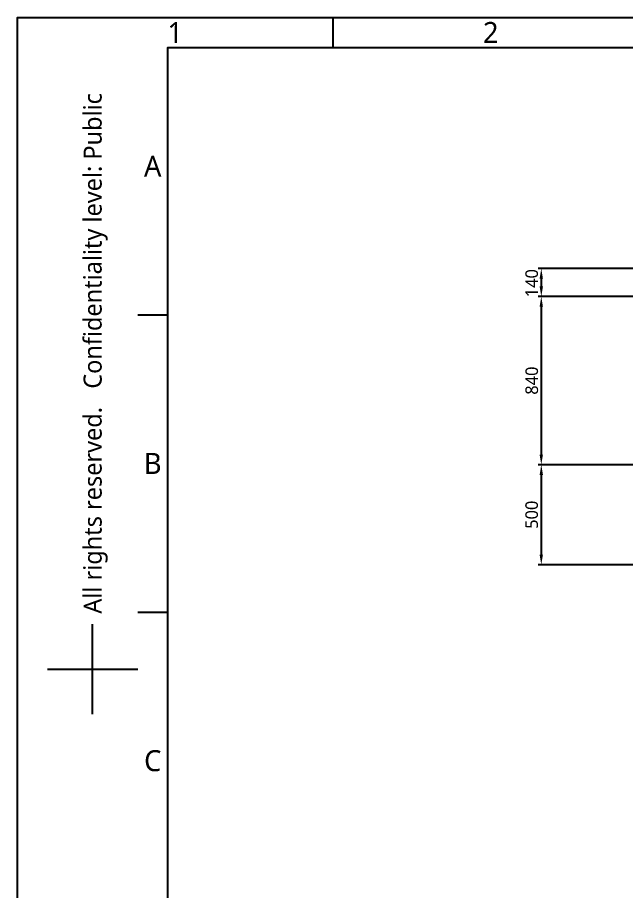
# Model space of a CAD drawing. Header units: millimetres. Extents: x 5828 to 7155, y 123 to 421.
# Drawn here: x 6735 to 6836.4, y 275.1 to 420.6 of the extents above; entities that cross this region are included whole.
import ezdxf
from ezdxf.enums import TextEntityAlignment as Align

# ---------------------------------------------------------------- set-up
doc = ezdxf.new("R2010")
doc.units = ezdxf.units.MM
for name, color, linetype in [('多重引线', 7, 'Continuous'), ('尺寸标注', 7, 'Continuous'), ('模板', 7, 'Continuous')]:
    doc.layers.add(name, color=color, linetype=linetype)
doc.styles.add('微软雅黑', font='msyh.ttc', dxfattribs={"height": 2})
doc.dimstyles.new('尺寸标注_1_30比例', dxfattribs={"dimtxt": 2.1, "dimasz": 1.7, "dimexe": 0.5, "dimexo": 0.4, "dimgap": 0.5, "dimtad": 1, "dimdec": 1, "dimlfac": 30, "dimdsep": 46, "dimtxsty": '微软雅黑', "dimcen": 0.09, "dimadec": 0, "dimazin": 0, "dimtp": 0.01, "dimtm": 0.01, "dimtfac": 1, "dimtdec": 1, "dimtofl": 0, "dimtmove": 0, "dimatfit": 3, "dimfxl": 1, "dimtolj": 1, "dimarcsym": 0})

# ---------------------------------------------------------------- blocks, each defined once
blk = doc.blocks.new('图纸页')
at = {"layer": '模板', "color": 2}
for p, q in [((6336.16, 420.62), (6336.16, 415.62)), ((6303.66, 371.12), (6308.66, 371.12)), ((6303.66, 321.62), (6308.66, 321.62)), ((6296.16, 304.62), (6296.16, 319.62)), ((6288.66, 312.12), (6303.66, 312.12))]:
    blk.add_line(p, q, dxfattribs=at)
for points in [[(6283.66, 123.62), (6283.66, 420.62), (6703.66, 420.62), (6703.66, 123.62)], [(6308.66, 128.62), (6308.66, 415.62), (6698.66, 415.62), (6698.66, 128.62)]]:
    blk.add_lwpolyline(points, close=True, dxfattribs=at)
at = {"layer": '模板', "color": 2, "style": '微软雅黑'}
for s, p in [('1', (6309.91, 418.12)), ('2', (6362.41, 418.12)), ('A', (6306.16, 395.87)), ('B', (6306.16, 346.37)), ('C', (6306.16, 296.87))]:
    blk.add_text(s, height=3.5, dxfattribs=at).set_placement(p, align=Align.MIDDLE_CENTER)
blk.add_text('All rights reserved.   Confidentiality level: Public', height=3, rotation=90, dxfattribs=at).set_placement((6296.16, 364.69), align=Align.MIDDLE_CENTER)
for tag, height, p in [('编号', 4, (6669.32, 150.51)), ('当前页', 1.67, (6668.11, 141.19)), ('总页数', 1.67, (6673.32, 141.19)), ('比例', 1.67, (6628.66, 133.62))]:
    blk.add_attdef(tag, text='', height=height, dxfattribs=at).set_placement(p, align=Align.MIDDLE)
blk = doc.blocks.new('*D1095')
at = {"layer": 'Defpoints', "color": 0}
for p in [(6898.9, 378.82), (6822.2, 374.15), (6902.2, 374.15)]:
    blk.add_point(p, dxfattribs=at)
at = {"layer": '尺寸标注', "color": 0, "lineweight": -2}
for p, q in [((6898.5, 378.82), (6821.7, 378.82)), ((6822.2, 377.12), (6822.2, 375.85)), ((6901.8, 374.15), (6821.7, 374.15))]:
    blk.add_line(p, q, dxfattribs=at)
at = {"layer": '尺寸标注', "color": 0}
for points in [[(6822.48, 377.12), (6821.92, 377.12), (6822.2, 378.82)], [(6821.92, 375.85), (6822.48, 375.85), (6822.2, 374.15)]]:
    blk.add_solid(points, dxfattribs=at)
at = {"layer": '尺寸标注', "color": 0, "insert": (6820.61, 376.38), "char_height": 2, "attachment_point": 5, "rotation": 90, "style": '微软雅黑'}
blk.add_mtext('\\A1;\\A1;{\\H1.05x;140}', dxfattribs=at)
blk = doc.blocks.new('*D1096')
at = {"layer": 'Defpoints', "color": 0}
for p in [(6833.95, 374.15), (6822.2, 346.15), (6834.7, 346.15)]:
    blk.add_point(p, dxfattribs=at)
at = {"layer": '尺寸标注', "color": 0, "lineweight": -2}
for p, q in [((6833.55, 374.15), (6821.7, 374.15)), ((6822.2, 372.45), (6822.2, 347.85)), ((6834.3, 346.15), (6821.7, 346.15))]:
    blk.add_line(p, q, dxfattribs=at)
at = {"layer": '尺寸标注', "color": 0}
for points in [[(6822.48, 372.45), (6821.92, 372.45), (6822.2, 374.15)], [(6821.92, 347.85), (6822.48, 347.85), (6822.2, 346.15)]]:
    blk.add_solid(points, dxfattribs=at)
at = {"layer": '尺寸标注', "color": 0, "insert": (6820.62, 360.15), "char_height": 2, "attachment_point": 5, "rotation": 90, "style": '微软雅黑'}
blk.add_mtext('\\A1;\\A1;{\\H1.05x;840}', dxfattribs=at)
blk = doc.blocks.new('*D1097')
at = {"layer": 'Defpoints', "color": 0}
for p in [(6902.2, 346.15), (6822.2, 329.49), (6892.03, 329.49)]:
    blk.add_point(p, dxfattribs=at)
at = {"layer": '尺寸标注', "color": 0, "lineweight": -2}
for p, q in [((6901.8, 346.15), (6821.7, 346.15)), ((6822.2, 344.45), (6822.2, 331.19)), ((6891.63, 329.49), (6821.7, 329.49))]:
    blk.add_line(p, q, dxfattribs=at)
at = {"layer": '尺寸标注', "color": 0}
for points in [[(6822.48, 344.45), (6821.92, 344.45), (6822.2, 346.15)], [(6821.92, 331.19), (6822.48, 331.19), (6822.2, 329.49)]]:
    blk.add_solid(points, dxfattribs=at)
at = {"layer": '尺寸标注', "color": 0, "insert": (6820.61, 337.82), "char_height": 2, "attachment_point": 5, "rotation": 90, "style": '微软雅黑'}
blk.add_mtext('\\A1;\\A1;{\\H1.05x;500}', dxfattribs=at)

msp = doc.modelspace()

# ---------------------------------------------------------------- block references
at = {"layer": '多重引线'}
msp.add_blockref('图纸页', (451.3773, 0), dxfattribs=at)

# ---------------------------------------------------------------- dimensions: what is measured, and where the dimension line sits
at = {"layer": '尺寸标注'}
dim = msp.add_linear_dim(base=(6822.2005, 374.1547), p1=(6898.901, 378.8231), p2=(6902.2012, 374.1547), angle=90, text='\\A1;{\\H1.05x;140}', dimstyle='尺寸标注_1_30比例', override={"dimtxsty": '微软雅黑'}, dxfattribs=at)
dim.commit()
dim.dimension.update_dxf_attribs({"geometry": '*D1095', "text_midpoint": (6822.2005, 376.3825), "dimtype": 160})
for base, p1, p2, text, picture, middle in [((6822.2005, 346.1547), (6833.9454, 374.1547), (6834.7004, 346.1547), '\\A1;{\\H1.05x;840}', '*D1096', (6820.6153, 360.1547)), ((6822.2005, 329.488), (6902.2012, 346.1547), (6892.035, 329.488), '\\A1;{\\H1.05x;500}', '*D1097', (6820.6146, 337.8214))]:
    dim = msp.add_linear_dim(base=base, p1=p1, p2=p2, angle=90, text=text, dimstyle='尺寸标注_1_30比例', override={"dimtxsty": '微软雅黑'}, dxfattribs=at)
    dim.commit()
    dim.dimension.update_dxf_attribs({"geometry": picture, "text_midpoint": middle})

doc.saveas('drawing.dxf')
